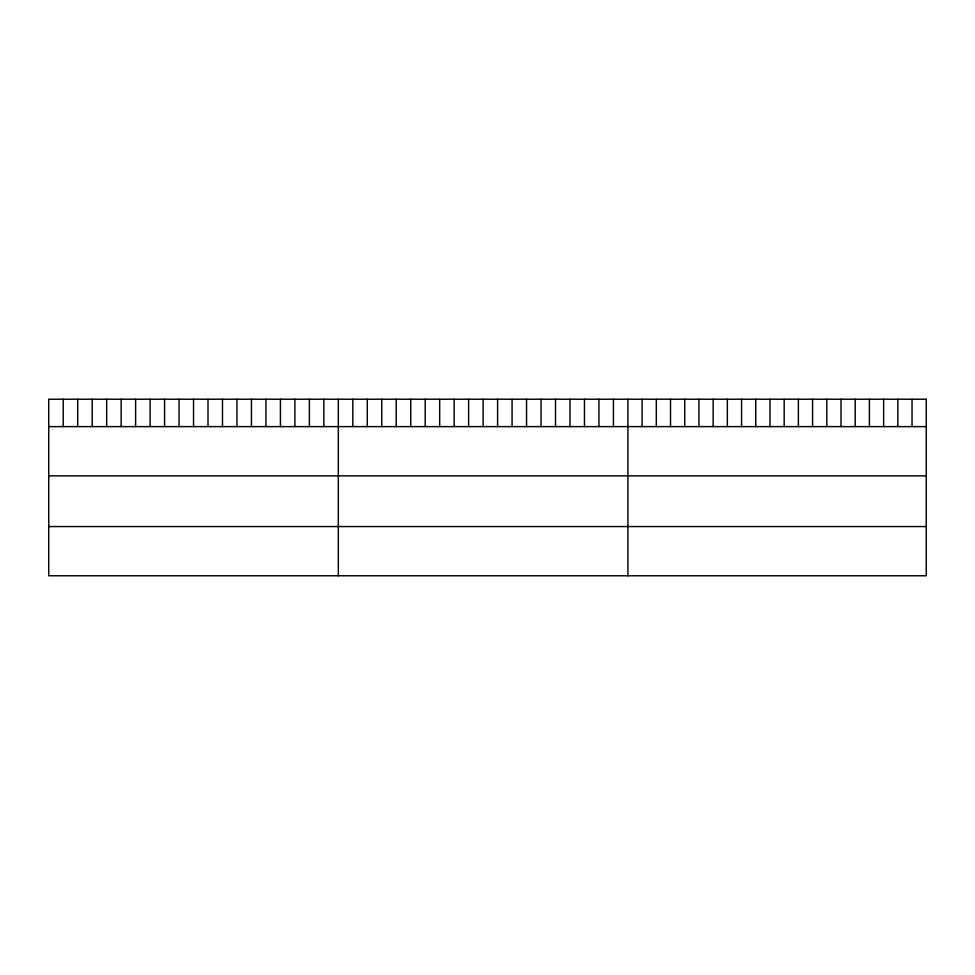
<?xml version="1.0" encoding="UTF-8"?>
<svg xmlns="http://www.w3.org/2000/svg" width="975" height="975" viewBox="0 0 975 975"><rect width="100%" height="100%" fill="white"/><g stroke="black" fill="none" stroke-linecap="round" stroke-linejoin="round"><path stroke-width="1.46" d="M48.75 426.623L926.25 426.623M48.75 475.849L926.25 475.849M48.75 526.561L926.25 526.561M912.039 399.226L912.039 426.623M897.841 399.226L897.841 426.623M883.63 399.226L883.63 426.623M869.42 399.226L869.42 426.623M855.209 399.226L855.209 426.623M841.011 399.226L841.011 426.623M826.8 399.226L826.8 426.623M812.589 399.226L812.589 426.623M798.391 399.226L798.391 426.623M784.18 399.226L784.18 426.623M769.97 399.226L769.97 426.623M755.759 399.226L755.759 426.623M741.561 399.226L741.561 426.623M727.35 399.226L727.35 426.623M713.139 399.226L713.139 426.623M698.941 399.226L698.941 426.623M684.73 399.226L684.73 426.623M670.52 399.226L670.52 426.623M656.309 399.226L656.309 426.623M642.111 399.226L642.111 426.623M627.9 399.226L627.9 575.774M613.421 399.226L613.421 426.623M598.942 399.226L598.942 426.623M584.464 399.226L584.464 426.623M569.985 399.226L569.985 426.623M555.506 399.226L555.506 426.623M541.028 399.226L541.028 426.623M526.549 399.226L526.549 426.623M512.07 399.226L512.07 426.623M497.591 399.226L497.591 426.623M483.112 399.226L483.112 426.623M468.634 399.226L468.634 426.623M454.155 399.226L454.155 426.623M439.676 399.226L439.676 426.623M425.197 399.226L425.197 426.623M410.719 399.226L410.719 426.623M396.24 399.226L396.24 426.623M381.761 399.226L381.761 426.623M367.283 399.226L367.283 426.623M352.804 399.226L352.804 426.623M338.325 399.226L338.325 575.774M323.846 399.226L323.846 426.623M309.368 399.226L309.368 426.623M294.889 399.226L294.889 426.623M280.41 399.226L280.41 426.623M265.931 399.226L265.931 426.623M251.452 399.226L251.452 426.623M236.974 399.226L236.974 426.623M222.495 399.226L222.495 426.623M208.016 399.226L208.016 426.623M193.538 399.226L193.538 426.623M179.059 399.226L179.059 426.623M164.58 399.226L164.58 426.623M150.101 399.226L150.101 426.623M135.623 399.226L135.623 426.623M121.144 399.226L121.144 426.623M106.665 399.226L106.665 426.623M92.186 399.226L92.186 426.623M77.707 399.226L77.707 426.623M63.229 399.226L63.229 426.623M926.25 399.226L48.75 399.226L48.75 575.774L926.25 575.774L926.25 399.226"/></g></svg>
